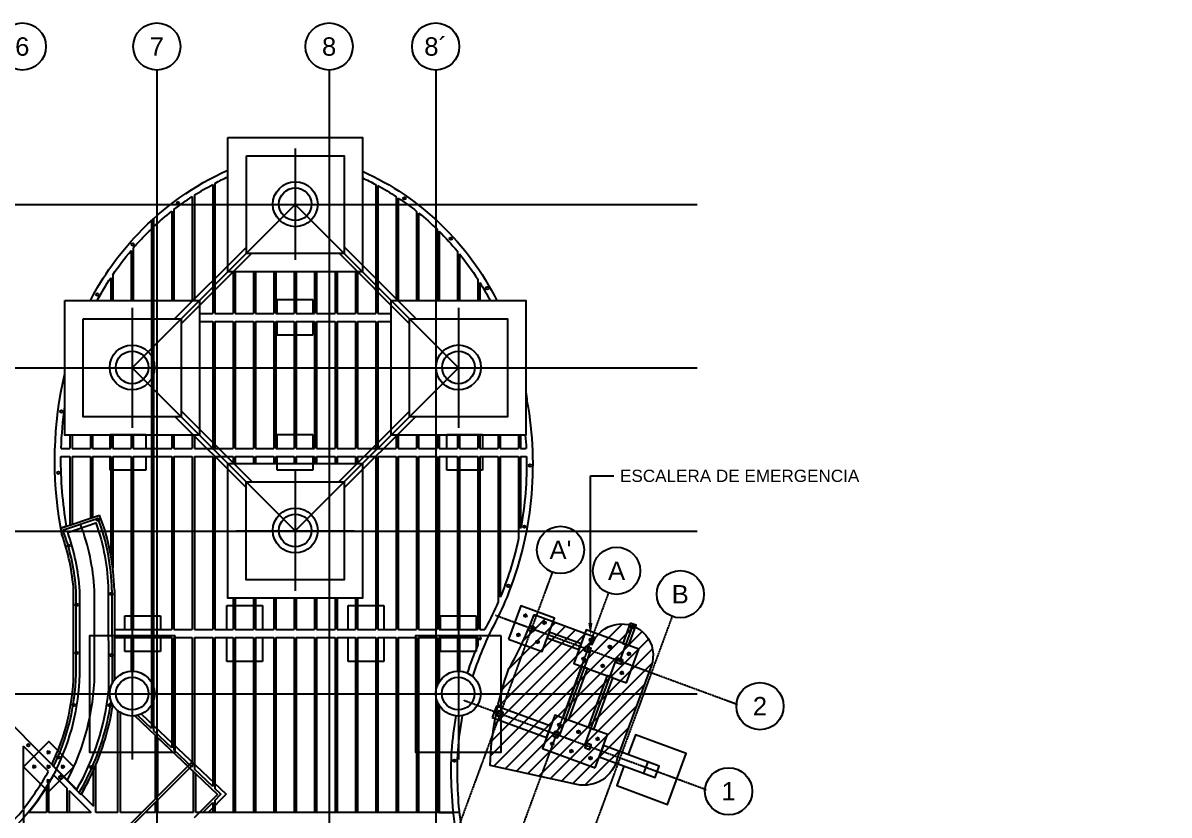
# Model space of a CAD drawing. Header units: millimetres. Extents: x -59786 to 1889966, y -10432 to 69447.
# Drawn here: x 127725 to 183933, y 30564 to 69414 of the extents above; entities that cross this region are included whole.
import ezdxf
from ezdxf import colors
from ezdxf.entities.mleader import LeaderData, LeaderLine
from ezdxf.enums import TextEntityAlignment as Align
from ezdxf.math import Vec2, Vec3

# ---------------------------------------------------------------- set-up
doc = ezdxf.new("R2010")
doc.units = ezdxf.units.MM
doc.header["$LTSCALE"] = 0.2
doc.linetypes.add('CENTER', pattern=[50.8, 31.75, -6.35, 6.35, -6.35])
for name, color, linetype in [('EE-5', 7, 'Continuous'), ('EE-TEXTO 1', 4, 'Continuous'), ('SIM-CONCRETO', 8, 'Continuous'), ('SIM-COTAS', 1, 'Continuous'), ('SIM-EJES', 8, 'CENTER')]:
    doc.layers.add(name, color=color, linetype=linetype)
doc.styles.add('ARIAL EE', font='arial.ttf')
doc.styles.get("Standard").update_dxf_attribs({"font": 'arial.ttf'})

# ---------------------------------------------------------------- blocks, each defined once
blk = doc.blocks.new('ITEM_1')
at = {"layer": 'EE-5'}
blk.add_circle((0, 0), 3.86, dxfattribs=at)
at = {"layer": 'EE-TEXTO 1', "style": 'ARIAL EE', "flags": 4}
blk.add_attdef('EJE', text='', height=3, dxfattribs=at).set_placement((0, 0), align=Align.MIDDLE_CENTER)

msp = doc.modelspace()

# ---------------------------------------------------------------- hatches: boundary and pattern name
at = {"layer": 'SIM-CONCRETO', "ltscale": 3}
h = msp.add_hatch(dxfattribs=at)
h.set_pattern_fill('ANSI31', color=256, scale=150)
edge = h.paths.add_edge_path()
edge.add_line((152792.514, 40395.709), (155703.51, 39323.048))
edge.add_line((155703.51, 39323.048), (155567.332, 38953.485))
edge.add_line((155567.332, 38953.485), (155637.706, 38927.553))
edge.add_ellipse((157086.574, 38398.547), major_axis=(1265.237, 882.18), ratio=0.999999944, start_angle=304.9681481, end_angle=485.0560952, ccw=False)
edge.add_line((158534.629, 37867.318), (156872.586, 33356.386))
edge.add_ellipse((155225.584, 33709.078), major_axis=(1381.653, 963.35), ratio=0.999999944, start_angle=223.4470901, end_angle=313.0271958, ccw=False)
edge.add_line((154884.972, 32059.535), (150635.481, 32997.779))
edge.add_ellipse((165972.948, 32471.482), major_axis=(12588.611, 8777.344), ratio=0.999999944, start_angle=125.0018425, end_angle=143.1487568, ccw=False)
edge.add_ellipse((135305.199, 46913.261), major_axis=(15308.612, 10673.851), ratio=0.999999944, start_angle=295.7024349, end_angle=304.6735502)

# ---------------------------------------------------------------- linework, layer by layer
for p, q in [((141081.854, 63253.575), (141081.854, 57788.524)), ((137031.636, 61493.181), (137031.636, 55168.016)), ((137131.636, 61546.545), (137131.636, 55168.016)), ((145031.636, 61486.905), (145031.636, 55168.016)), ((145131.636, 61432.631), (145131.636, 55168.016)), ((136031.636, 60898.647), (136031.636, 55802.912)), ((136131.636, 60963.334), (136131.636, 55802.912)), ((146031.636, 60892.757), (146031.636, 55802.912)), ((146131.636, 60826.724), (146131.636, 55802.912)), ((133080.721, 52502.912), (141081.854, 60501.758)), ((135031.636, 60180.147), (135031.636, 55802.912)), ((135131.636, 60258.239), (135131.636, 55802.912)), ((138384.057, 60501.758), (143954.379, 60501.758)), ((141081.854, 60501.758), (149084.177, 52502.912)), ((147031.636, 60171.546), (147031.636, 55802.912)), ((134031.636, 59741.396), (134031.636, 34811.518)), ((134131.636, 59832.386), (134131.636, 34716.705)), ((147131.636, 60091.469), (147131.636, 55802.912)), ((134031.636, 59310.963), (134031.636, 55802.912)), ((134131.636, 59405.72), (134131.636, 55802.912)), ((148031.636, 59294.996), (148031.636, 55802.912)), ((148131.636, 59197.227), (148131.636, 55802.912)), ((133031.636, 58250.369), (133031.636, 55802.912)), ((133131.636, 58366.82), (133131.636, 55802.912)), ((135198.524, 54939.015), (138681.854, 58421.349)), ((135480.721, 54655.527), (138964.051, 58137.861)), ((143213.81, 58137.861), (146684.177, 54660.636)), ((143481.854, 58435.532), (146971.475, 54939.015)), ((149031.636, 58215.898), (149031.636, 55802.912)), ((149131.636, 58094.007), (149131.636, 55802.912)), ((132031.636, 56914.943), (132031.636, 55802.912)), ((132131.636, 57064.884), (132131.636, 55802.912)), ((138031.636, 57201.758), (138031.636, 55168.016)), ((138131.636, 57201.758), (138131.636, 55168.016)), ((139031.636, 57201.758), (139031.636, 55168.016)), ((139131.636, 57201.758), (139131.636, 55168.016)), ((140031.636, 57201.758), (140031.636, 55168.016)), ((140131.636, 57201.758), (140131.636, 55168.016)), ((141031.636, 57201.758), (141031.636, 55168.016)), ((141131.636, 57201.758), (141131.636, 55168.016)), ((142025.648, 57201.758), (142025.648, 55168.016)), ((142125.648, 57201.758), (142125.648, 55168.016)), ((143031.636, 57201.758), (143031.636, 55168.016)), ((143131.636, 57201.758), (143131.636, 55168.016)), ((144031.636, 57201.758), (144031.636, 55168.016)), ((144131.636, 57201.758), (144131.636, 55168.016)), ((150031.636, 56844.462), (150031.636, 55802.912)), ((150131.636, 56685.031), (150131.636, 55802.912)), ((140198.204, 55168.016), (140198.204, 55843.016)), ((140198.204, 55843.016), (141031.636, 55843.016)), ((141131.636, 55843.016), (141948.204, 55843.016)), ((141948.204, 55843.016), (141948.204, 55168.016)), ((133080.721, 55441.876), (133080.721, 49563.948)), ((136385.159, 55168.016), (137031.636, 55168.016)), ((137131.636, 55168.016), (138031.636, 55168.016)), ((138131.636, 55168.016), (139031.636, 55168.016)), ((139131.636, 55168.016), (140031.636, 55168.016)), ((140131.636, 55168.016), (141031.636, 55168.016)), ((141131.636, 55168.016), (142025.648, 55168.016)), ((142125.648, 55168.016), (143031.636, 55168.016)), ((143131.636, 55168.016), (144031.636, 55168.016)), ((144131.636, 55168.016), (145031.636, 55168.016)), ((145131.636, 55168.016), (145788.615, 55168.016)), ((149084.177, 55441.876), (149084.177, 49563.948)), ((136385.159, 54768.016), (137031.636, 54768.016)), ((137031.636, 54768.016), (137031.636, 48547.178)), ((137131.636, 54768.016), (137131.636, 48547.178)), ((137131.636, 54768.016), (138031.636, 54768.016)), ((138031.636, 54768.016), (138031.636, 48547.178)), ((138131.636, 54768.016), (138131.636, 48547.178)), ((138131.636, 54768.016), (139031.636, 54768.016)), ((139031.636, 54768.016), (139031.636, 48547.178)), ((139131.636, 54768.016), (139131.636, 48547.178)), ((139131.636, 54768.016), (140031.636, 54768.016)), ((140031.636, 54768.016), (140031.636, 48547.178)), ((140131.636, 54768.016), (140131.636, 48547.178)), ((140131.636, 54768.016), (141031.636, 54768.016)), ((140198.204, 54093.016), (140198.204, 54768.016)), ((141031.636, 54768.016), (141031.636, 48547.178)), ((141131.636, 54768.016), (141131.636, 48547.178)), ((141131.636, 54768.016), (142025.648, 54768.016)), ((141948.204, 54768.016), (141948.204, 54093.016)), ((142025.648, 54768.016), (142025.648, 48547.178)), ((142125.648, 54768.016), (142125.648, 48547.178)), ((142125.648, 54768.016), (143031.636, 54768.016)), ((143031.636, 54768.016), (143031.636, 48547.178)), ((143131.636, 54768.016), (143131.636, 48547.178)), ((143131.636, 54768.016), (144031.636, 54768.016)), ((144031.636, 54768.016), (144031.636, 48547.178)), ((144131.636, 54768.016), (144131.636, 48547.178)), ((144131.636, 54768.016), (145031.636, 54768.016)), ((145031.636, 54768.016), (145031.636, 48547.178)), ((145131.636, 54768.016), (145131.636, 48547.178)), ((145131.636, 54768.016), (145788.615, 54768.016)), ((141031.636, 54093.016), (140198.204, 54093.016)), ((141948.204, 54093.016), (141131.636, 54093.016)), ((130187.461, 52502.912), (135973.981, 52502.912)), ((133080.721, 52502.912), (141081.854, 44504.066)), ((141080.061, 44501.758), (149084.177, 52502.912)), ((146190.917, 52502.912), (151977.437, 52502.912)), ((135198.524, 50102.912), (138681.854, 46620.577)), ((135480.721, 50386.4), (138964.051, 46904.066)), ((143213.81, 46904.066), (146684.177, 50381.291)), ((143481.854, 46606.395), (146971.475, 50102.912)), ((130031.636, 49202.912), (130031.636, 48547.178)), ((130131.636, 49202.912), (130131.636, 48547.178)), ((131031.636, 49202.912), (131031.636, 48547.178)), ((131131.636, 49202.912), (131131.636, 48547.178)), ((132008.204, 49222.178), (133758.204, 49222.178)), ((132008.204, 48547.178), (132008.204, 49222.178)), ((132031.636, 49202.912), (132031.636, 48547.178)), ((132131.636, 49202.912), (132131.636, 48547.178)), ((133031.636, 49202.912), (133031.636, 48547.178)), ((133131.636, 49202.912), (133131.636, 48547.178)), ((133758.204, 49222.178), (133758.204, 48547.178)), ((134031.636, 49202.912), (134031.636, 48547.178)), ((134131.636, 49202.912), (134131.636, 48547.178)), ((135031.636, 49202.912), (135031.636, 48547.178)), ((135131.636, 49202.912), (135131.636, 48547.178)), ((136031.636, 49202.912), (136031.636, 48547.178)), ((136131.636, 49202.912), (136131.636, 48547.178)), ((140198.204, 49222.178), (141031.636, 49222.178)), ((140198.204, 48547.178), (140198.204, 49222.178)), ((141131.636, 49222.178), (141948.204, 49222.178)), ((141948.204, 49222.178), (141948.204, 48547.178)), ((146031.636, 49202.912), (146031.636, 48547.178)), ((146131.636, 49202.912), (146131.636, 48547.178)), ((147031.636, 49202.912), (147031.636, 48547.178)), ((147131.636, 49202.912), (147131.636, 48547.178)), ((148031.636, 49202.912), (148031.636, 48547.178)), ((148131.636, 49202.912), (148131.636, 48547.178)), ((148508.204, 49222.178), (150258.204, 49222.178)), ((148508.204, 48547.178), (148508.204, 49222.178)), ((149031.636, 49202.912), (149031.636, 48547.178)), ((149131.636, 49202.912), (149131.636, 48547.178)), ((150031.636, 49202.912), (150031.636, 48547.178)), ((150131.636, 49202.912), (150131.636, 48547.178)), ((150258.204, 49222.178), (150258.204, 48547.178)), ((151031.636, 49202.912), (151031.636, 48547.178)), ((151131.636, 49202.912), (151131.636, 48547.178)), ((152031.636, 49202.912), (152031.636, 48547.178)), ((152131.636, 49202.912), (152131.636, 48547.178)), ((129600.399, 48547.178), (130031.636, 48547.178)), ((130131.636, 48547.178), (131031.636, 48547.178)), ((131131.636, 48547.178), (132031.636, 48547.178)), ((132131.636, 48547.178), (133031.636, 48547.178)), ((133131.636, 48547.178), (134031.636, 48547.178)), ((134131.636, 48547.178), (135031.636, 48547.178)), ((135131.636, 48547.178), (136031.636, 48547.178)), ((136131.636, 48547.178), (137031.636, 48547.178)), ((137131.636, 48547.178), (138031.636, 48547.178)), ((138131.636, 48547.178), (139031.636, 48547.178)), ((139131.636, 48547.178), (140031.636, 48547.178)), ((140131.636, 48547.178), (141031.636, 48547.178)), ((141131.636, 48547.178), (142025.648, 48547.178)), ((142125.648, 48547.178), (143031.636, 48547.178)), ((143131.636, 48547.178), (144031.636, 48547.178)), ((144131.636, 48547.178), (145031.636, 48547.178)), ((145131.636, 48547.178), (146031.636, 48547.178)), ((146131.636, 48547.178), (147031.636, 48547.178)), ((147131.636, 48547.178), (148031.636, 48547.178)), ((148131.636, 48547.178), (149031.636, 48547.178)), ((149131.636, 48547.178), (150031.636, 48547.178)), ((150131.636, 48547.178), (151031.636, 48547.178)), ((151131.636, 48547.178), (152031.636, 48547.178)), ((152131.636, 48547.178), (152406.226, 48547.178)), ((129591.607, 48147.178), (130031.636, 48147.178)), ((130031.636, 48147.178), (130031.636, 44781.819)), ((130131.636, 48147.178), (130131.636, 44815.399)), ((130131.636, 48147.178), (131031.636, 48147.178)), ((131031.636, 48147.178), (131031.636, 45117.617)), ((131131.636, 48147.178), (131131.636, 45151.197)), ((131131.636, 48147.178), (132031.636, 48147.178)), ((132008.204, 47472.178), (132008.204, 48147.178)), ((132031.636, 48147.178), (132031.636, 43331.19)), ((132131.636, 48147.178), (132131.636, 42679.032)), ((132131.636, 48147.178), (133031.636, 48147.178)), ((133031.636, 48147.178), (133031.636, 39668.016)), ((133131.636, 48147.178), (133131.636, 39668.016)), ((133131.636, 48147.178), (134031.636, 48147.178)), ((133758.204, 48147.178), (133758.204, 47472.178)), ((134031.636, 48147.178), (134031.636, 39668.016)), ((134131.636, 48147.178), (134131.636, 39668.016)), ((134131.636, 48147.178), (135031.636, 48147.178)), ((135031.636, 48147.178), (135031.636, 39668.016)), ((135131.636, 48147.178), (135131.636, 39668.016)), ((135131.636, 48147.178), (136031.636, 48147.178)), ((136031.636, 48147.178), (136031.636, 39668.016)), ((136131.636, 48147.178), (136131.636, 39668.016)), ((136131.636, 48147.178), (137031.636, 48147.178)), ((137031.636, 48147.178), (137031.636, 39668.016)), ((137131.636, 48147.178), (137131.636, 39668.016)), ((137131.636, 48147.178), (138031.636, 48147.178)), ((138031.636, 48147.178), (138031.636, 47801.758)), ((138131.636, 48147.178), (138131.636, 47801.758)), ((138131.636, 48147.178), (139031.636, 48147.178)), ((139031.636, 48147.178), (139031.636, 47801.758)), ((139131.636, 48147.178), (139131.636, 47801.758)), ((139131.636, 48147.178), (140031.636, 48147.178)), ((140031.636, 48147.178), (140031.636, 47801.758)), ((140131.636, 48147.178), (140131.636, 47801.758)), ((140131.636, 48147.178), (141031.636, 48147.178)), ((140198.204, 47472.178), (140198.204, 48147.178)), ((141031.636, 48147.178), (141031.636, 47801.758)), ((141131.636, 48147.178), (141131.636, 47801.758)), ((141131.636, 48147.178), (142025.648, 48147.178)), ((141948.204, 48147.178), (141948.204, 47472.178)), ((142025.648, 48147.178), (142025.648, 47801.758)), ((142125.648, 48147.178), (142125.648, 47801.758)), ((142125.648, 48147.178), (143031.636, 48147.178)), ((143031.636, 48147.178), (143031.636, 47801.758)), ((143131.636, 48147.178), (143131.636, 47801.758)), ((143131.636, 48147.178), (144031.636, 48147.178)), ((144031.636, 48147.178), (144031.636, 47801.758)), ((144131.636, 48147.178), (144131.636, 47801.758)), ((144131.636, 48147.178), (145031.636, 48147.178)), ((145031.636, 48147.178), (145031.636, 39668.016)), ((145131.636, 48147.178), (145131.636, 39668.016)), ((145131.636, 48147.178), (146031.636, 48147.178)), ((146031.636, 48147.178), (146031.636, 39668.016)), ((146131.636, 48147.178), (146131.636, 39668.016)), ((146131.636, 48147.178), (147031.636, 48147.178)), ((147031.636, 48147.178), (147031.636, 39668.016)), ((147131.636, 48147.178), (147131.636, 39668.016)), ((147131.636, 48147.178), (148031.636, 48147.178)), ((148031.636, 48147.178), (148031.636, 39668.016)), ((148131.636, 48147.178), (148131.636, 39668.016)), ((148131.636, 48147.178), (149031.636, 48147.178)), ((148508.204, 47472.178), (148508.204, 48147.178)), ((149031.636, 48147.178), (149031.636, 39668.016)), ((149131.636, 48147.178), (149131.636, 39668.016)), ((149131.636, 48147.178), (150031.636, 48147.178)), ((150031.636, 48147.178), (150031.636, 39668.016)), ((150131.636, 48147.178), (150131.636, 39668.016)), ((150131.636, 48147.178), (151031.636, 48147.178)), ((150258.204, 48147.178), (150258.204, 47472.178)), ((151031.636, 48147.178), (151031.636, 41016.444)), ((151131.636, 48147.178), (151131.636, 41250.339)), ((151131.636, 48147.178), (152031.636, 48147.178)), ((152031.636, 48147.178), (152031.636, 44121.049)), ((152131.636, 48147.178), (152131.636, 44613.259)), ((152131.636, 48147.178), (152420.061, 48147.178)), ((132031.636, 47472.178), (132008.204, 47472.178)), ((133031.636, 47472.178), (132131.636, 47472.178)), ((133758.204, 47472.178), (133131.636, 47472.178)), ((141948.204, 47472.178), (140198.204, 47472.178)), ((141080.061, 47440.722), (141080.061, 41562.794)), ((149031.636, 47472.178), (148508.204, 47472.178)), ((150031.636, 47472.178), (149131.636, 47472.178)), ((150258.204, 47472.178), (150131.636, 47472.178)), ((129579.862, 44630.114), (131486.569, 45270.383)), ((129579.862, 44630.114), (131486.569, 45270.383)), ((129866.311, 44726.303), (129579.862, 44630.114)), ((129579.862, 44630.114), (129634.52, 44331.839)), ((129634.52, 44331.839), (129579.862, 44630.114)), ((138186.801, 44501.758), (143973.321, 44501.758)), ((131240.249, 37444.584), (131240.246, 41588.826)), ((132090.574, 41591.412), (132099.521, 37007.962)), ((132210.574, 41591.646), (132219.15, 37198.371)), ((132210.574, 41591.646), (132219.15, 37198.371)), ((138031.636, 41201.758), (138031.636, 39668.016)), ((138131.636, 41201.758), (138131.636, 39668.016)), ((139031.636, 41201.758), (139031.636, 39668.016)), ((139131.636, 41201.758), (139131.636, 39668.016)), ((140031.636, 41201.758), (140031.636, 39668.016)), ((140131.636, 41201.758), (140131.636, 39668.016)), ((141031.636, 41201.758), (141031.636, 39668.016)), ((141131.636, 41201.758), (141131.636, 39668.016)), ((142025.648, 41201.758), (142025.648, 39668.016)), ((142125.648, 41201.758), (142125.648, 39668.016)), ((143031.636, 41201.758), (143031.636, 39668.016)), ((143131.636, 41201.758), (143131.636, 39668.016)), ((144031.636, 41201.758), (144031.636, 39668.016)), ((144131.636, 41201.758), (144131.636, 39668.016)), ((137728.642, 39668.016), (137728.642, 40843.016)), ((137728.642, 40843.016), (138031.636, 40843.016)), ((138131.636, 40843.016), (139031.636, 40843.016)), ((139131.636, 40843.016), (139478.642, 40843.016)), ((139478.642, 40843.016), (139478.642, 39668.016)), ((143678.642, 39668.016), (143678.642, 40843.016)), ((143678.642, 40843.016), (144031.636, 40843.016)), ((144131.636, 40843.016), (145031.636, 40843.016)), ((145131.636, 40843.016), (145428.642, 40843.016)), ((145428.642, 40843.016), (145428.642, 39668.016)), ((132728.642, 39668.016), (132728.642, 40343.016)), ((132728.642, 40343.016), (133031.636, 40343.016)), ((133131.636, 40343.016), (134031.636, 40343.016)), ((134131.636, 40343.016), (134478.642, 40343.016)), ((134478.642, 40343.016), (134478.642, 39668.016)), ((148208.642, 39668.016), (148208.642, 40343.016)), ((148208.642, 40343.016), (149031.636, 40343.016)), ((149131.636, 40343.016), (149958.642, 40343.016)), ((149958.642, 40343.016), (149958.642, 39668.016)), ((132214.329, 39668.016), (133031.636, 39668.016)), ((133086.217, 39724.762), (133086.217, 33282.363)), ((133131.636, 39668.016), (134031.636, 39668.016)), ((134131.636, 39668.016), (135031.636, 39668.016)), ((135131.636, 39668.016), (136031.636, 39668.016)), ((136131.636, 39668.016), (137031.636, 39668.016)), ((137131.636, 39668.016), (138031.636, 39668.016)), ((138131.636, 39668.016), (139031.636, 39668.016)), ((139131.636, 39668.016), (140031.636, 39668.016)), ((140131.636, 39668.016), (141031.636, 39668.016)), ((141131.636, 39668.016), (142025.648, 39668.016)), ((142125.648, 39668.016), (143031.636, 39668.016)), ((143131.636, 39668.016), (144031.636, 39668.016)), ((144131.636, 39668.016), (145031.636, 39668.016)), ((145131.636, 39668.016), (146031.636, 39668.016)), ((146131.636, 39668.016), (147031.636, 39668.016)), ((147131.636, 39668.016), (148031.636, 39668.016)), ((148131.636, 39668.016), (149031.636, 39668.016)), ((149078.181, 39724.884), (149078.181, 33282.486)), ((149131.636, 39668.016), (150031.636, 39668.016)), ((150131.636, 39668.016), (150374.456, 39668.016)), ((123025.771, 39178.669, -2.728), (129140.279, 33043.939, -0.002)), ((132215.11, 39268.016), (133031.636, 39268.016)), ((132728.642, 38593.016), (132728.642, 39268.016)), ((133031.636, 39268.016), (133031.636, 37619.705)), ((133131.636, 39268.016), (134031.636, 39268.016)), ((133131.636, 39268.016), (133131.636, 37620.092)), ((134031.636, 39268.016), (134031.636, 37082.784)), ((134131.636, 39268.016), (134131.636, 36862.22)), ((134131.636, 39268.016), (135031.636, 39268.016)), ((134478.642, 39268.016), (134478.642, 38593.016)), ((135031.636, 39268.016), (135031.636, 33863.388)), ((135131.636, 39268.016), (135131.636, 33768.575)), ((135131.636, 39268.016), (136031.636, 39268.016)), ((136031.636, 39268.016), (136031.636, 32915.257)), ((136131.636, 39268.016), (136131.636, 32820.444)), ((136131.636, 39268.016), (137031.636, 39268.016)), ((137031.636, 39268.016), (137031.636, 31967.127)), ((137131.636, 39268.016), (137131.636, 31872.314)), ((137131.636, 39268.016), (138031.636, 39268.016)), ((137728.642, 38093.016), (137728.642, 39268.016)), ((138031.636, 39268.016), (138031.636, 30698.913)), ((138131.636, 39268.016), (138131.636, 30698.913)), ((138131.636, 39268.016), (139031.636, 39268.016)), ((139031.636, 39268.016), (139031.636, 30698.913)), ((139131.636, 39268.016), (139131.636, 30698.913)), ((139131.636, 39268.016), (140031.636, 39268.016)), ((139478.642, 39268.016), (139478.642, 38093.016)), ((140031.636, 39268.016), (140031.636, 30698.913)), ((140131.636, 39268.016), (140131.636, 30698.913)), ((140131.636, 39268.016), (141031.636, 39268.016)), ((141031.636, 39268.016), (141031.636, 30698.913)), ((141131.636, 39268.016), (141131.636, 30698.913)), ((141131.636, 39268.016), (142025.648, 39268.016)), ((142025.648, 39268.016), (142025.648, 30698.913)), ((142125.648, 39268.016), (142125.648, 30698.913)), ((142125.648, 39268.016), (143031.636, 39268.016)), ((143031.636, 39268.016), (143031.636, 30698.913)), ((143131.636, 39268.016), (143131.636, 30698.913)), ((143131.636, 39268.016), (144031.636, 39268.016)), ((143678.642, 38093.016), (143678.642, 39268.016)), ((144031.636, 39268.016), (144031.636, 30698.913)), ((144131.636, 39268.016), (144131.636, 30698.913)), ((144131.636, 39268.016), (145031.636, 39268.016)), ((145031.636, 39268.016), (145031.636, 30698.913)), ((145131.636, 39268.016), (145131.636, 30698.913)), ((145131.636, 39268.016), (146031.636, 39268.016)), ((145428.642, 39268.016), (145428.642, 38093.016)), ((146031.636, 39268.016), (146031.636, 30698.913)), ((146131.636, 39268.016), (146131.636, 30698.913)), ((146131.636, 39268.016), (147031.636, 39268.016)), ((147031.636, 39268.016), (147031.636, 30698.913)), ((147131.636, 39268.016), (147131.636, 30698.913)), ((147131.636, 39268.016), (148031.636, 39268.016)), ((148031.636, 39268.016), (148031.636, 36869.465)), ((148131.636, 39268.016), (148131.636, 37086.815)), ((148131.636, 39268.016), (149031.636, 39268.016)), ((148208.642, 38593.016), (148208.642, 39268.016)), ((149031.636, 39268.016), (149031.636, 37620.243)), ((149131.636, 39268.016), (149131.636, 37619.64)), ((149131.636, 39268.016), (150031.636, 39268.016)), ((149958.642, 39268.016), (149958.642, 38593.016)), ((150031.636, 39268.016), (150031.636, 38908.858)), ((150131.636, 39268.016), (150131.636, 39140.465)), ((150131.636, 39268.016), (150188.41, 39268.016)), ((133031.636, 38593.016), (132728.642, 38593.016)), ((134031.636, 38593.016), (133131.636, 38593.016)), ((134478.642, 38593.016), (134131.636, 38593.016)), ((149031.636, 38593.016), (148208.642, 38593.016)), ((149958.642, 38593.016), (149131.636, 38593.016)), ((154043.797, 34452.766, 3.33), (155582.422, 38628.305, -1.04)), ((138031.636, 38093.016), (137728.642, 38093.016)), ((139031.636, 38093.016), (138131.636, 38093.016)), ((139478.642, 38093.016), (139131.636, 38093.016)), ((144031.636, 38093.016), (143678.642, 38093.016)), ((145031.636, 38093.016), (144131.636, 38093.016)), ((145428.642, 38093.016), (145131.636, 38093.016)), ((155279.718, 33996.623, 7.54), (156818.343, 38172.162, 3.169)), ((130407.056, 36503.563), (135765.377, 36503.563)), ((146399.021, 36503.685), (151757.342, 36503.685)), ((148031.636, 36172.731), (148031.636, 30698.913)), ((132382.769, 30698.748), (132382.769, 35675.095)), ((132502.769, 30698.748), (132502.769, 35588.318)), ((133544.658, 35521.281), (137695.042, 31586.177)), ((148131.636, 35955.381), (148131.636, 30698.913)), ((134219.585, 31363.12), (134219.585, 34467.956)), ((134339.585, 31483.136), (134339.585, 34354.18)), ((128977, 32704.339), (127749.585, 33951.49, -0.543)), ((127749.585, 30868.289), (127749.585, 33951.49)), ((132502.769, 29646.077), (136025.42, 33169.196)), ((129229.159, 32952.36), (129140.279, 33043.939)), ((129229.159, 32952.36), (129899.561, 32261.603)), ((129365.555, 32817.918, 0.098), (130368.237, 31811.92, 0.545)), ((131182.769, 31005.742), (131182.769, 32755.851)), ((131302.769, 30698.748), (131302.769, 33032.274)), ((132502.769, 29476.363), (136110.323, 33084.393)), ((136082.77, 30698.748), (136082.77, 32701.414)), ((129899.561, 32261.603), (130486.447, 31656.898)), ((136202.769, 30698.748), (136202.769, 32587.638)), ((128885.952, 31939.087), (128885.952, 30698.748)), ((129885.952, 31876.267), (129885.952, 30698.748)), ((129985.952, 31776.478), (129985.952, 30698.748)), ((129985.952, 31776.478), (131065.967, 30698.748)), ((130573.293, 31567.415), (130486.447, 31656.898)), ((130590.366, 31596.892), (131182.769, 31005.742)), ((137695.042, 31586.177), (136808.669, 30698.748)), ((134219.585, 30698.748), (134219.585, 31193.405)), ((134339.585, 30698.748), (134339.585, 31313.421)), ((137031.636, 31176.693), (137031.636, 30698.913)), ((137131.636, 31276.812), (137131.636, 30698.913)), ((127749.824, 30845.972), (127749.824, 20292.631)), ((136135.119, 30448.913), (136384.821, 30698.913)), ((148131.636, 30698.913), (148821.172, 30698.913))]:
    msp.add_line(p, q, dxfattribs=at)
at = {"layer": 'SIM-CONCRETO', "ltscale": 3, "extrusion": (0.000395493, -7.05481e-05, 1)}
for p, q in [((152268.65, 40381.524, 6.614), (152466.16, 40308.744, 6.531)), ((152331.015, 40246.379, 6.58), (152403.795, 40443.889, 6.565)), ((153206.973, 40035.765, 6.219), (153404.483, 39962.986, 6.135)), ((153269.339, 39900.621, 6.184), (153342.118, 40098.13, 6.17)), ((151922.891, 39443.2, 6.685), (152120.401, 39370.421, 6.601)), ((151985.256, 39308.056, 6.65), (152058.036, 39505.566, 6.636)), ((152861.215, 39097.442, 6.289), (153058.724, 39024.662, 6.206)), ((152923.58, 38962.297, 6.255), (152996.359, 39159.807, 6.24))]:
    msp.add_line(p, q, dxfattribs=at)
at = {"layer": 'SIM-CONCRETO', "ltscale": 3, "extrusion": (0.0003711, -0.000136745, 1)}
msp.add_line((157652.055, 39926.696, 3.889), (156983.156, 38111.431, 3.978), dxfattribs=at)
at = {"layer": 'SIM-CONCRETO', "ltscale": 3, "extrusion": (0.000275755, -0.000395493, 1)}
for p, q in [((155667.007, 39129.278, 4.966), (155469.498, 39202.057, 5.049)), ((155531.863, 39066.913, 4.978), (155604.642, 39264.422, 5.037)), ((156407.821, 38856.299, 4.654), (156605.331, 38783.519, 4.57)), ((156470.186, 38721.154, 4.583), (156542.965, 38918.664, 4.641)), ((155321.248, 38190.955, 4.69), (155123.739, 38263.734, 4.773)), ((155186.104, 38128.59, 4.703), (155258.883, 38326.099, 4.761)), ((157346.144, 38510.54, 4.258), (157543.654, 38437.76, 4.175)), ((157408.509, 38375.395, 4.187), (157481.289, 38572.905, 4.246)), ((156062.062, 37917.975, 4.378), (156259.572, 37845.196, 4.295)), ((156124.427, 37782.831, 4.307), (156197.207, 37980.34, 4.365)), ((157000.385, 37572.216, 3.982), (157197.895, 37499.437, 3.899)), ((157062.75, 37437.072, 3.912), (157135.53, 37634.581, 3.97)), ((154128.38, 34953.74, 2.307), (153930.87, 35026.519, 2.39)), ((153993.235, 34891.375, 2.319), (154066.015, 35088.884, 2.377)), ((154869.194, 34680.76, 1.994), (155066.703, 34607.981, 1.911)), ((154931.559, 34545.616, 1.924), (155004.338, 34743.126, 1.982)), ((155807.517, 34335.002, 1.599), (156005.026, 34262.222, 1.516)), ((155869.882, 34199.857, 1.528), (155942.661, 34397.367, 1.586)), ((153782.621, 34015.416, 2.031), (153585.111, 34088.196, 2.114)), ((153647.476, 33953.051, 2.043), (153720.256, 34150.561, 2.102)), ((154523.435, 33742.437, 1.719), (154720.944, 33669.658, 1.635)), ((154585.8, 33607.293, 1.648), (154658.579, 33804.802, 1.706)), ((155461.758, 33396.678, 1.323), (155659.268, 33323.899, 1.24)), ((155524.123, 33261.534, 1.252), (155596.903, 33459.043, 1.311))]:
    msp.add_line(p, q, dxfattribs=at)
at = {"layer": 'SIM-CONCRETO', "ltscale": 3, "extrusion": (-0.000195979, 0.000248988, 1)}
for p, q in [((128914.442, 33568.222, -1.873), (129063.527, 33716.817, -1.881)), ((129063.282, 33567.977, -1.844), (128914.687, 33717.062, -1.91)), ((128206.168, 32862.284, -1.836), (128355.254, 33010.878, -1.844)), ((128355.008, 32862.038, -1.807), (128206.414, 33011.124, -1.873)), ((128913.274, 32861.117, -1.697), (129062.36, 33009.711, -1.705)), ((129062.114, 32860.871, -1.668), (128913.52, 33009.957, -1.734)), ((129620.38, 32859.949, -1.558), (129769.466, 33008.544, -1.566)), ((129769.22, 32859.703, -1.529), (129620.626, 33008.789, -1.595)), ((128912.107, 32154.011, -1.521), (129061.193, 32302.605, -1.529)), ((129060.947, 32153.765, -1.492), (128912.352, 32302.851, -1.558))]:
    msp.add_line(p, q, dxfattribs=at)
at = {"layer": 'SIM-CONCRETO', "ltscale": 3}
for points in [[(137781.854, 63801.758), (144381.854, 63801.758), (144381.854, 57201.758), (137781.854, 57201.758)], [(138681.854, 62901.758), (143481.854, 62901.758), (143481.854, 58101.758), (138681.854, 58101.758)], [(129780.721, 55802.912), (136380.721, 55802.912), (136380.721, 49202.912), (129780.721, 49202.912)], [(145784.177, 55802.912), (152384.177, 55802.912), (152384.177, 49202.912), (145784.177, 49202.912)], [(130680.721, 54902.912), (135480.721, 54902.912), (135480.721, 50102.912), (130680.721, 50102.912)], [(146684.177, 54902.912), (151484.177, 54902.912), (151484.177, 50102.912), (146684.177, 50102.912)], [(137780.061, 47801.758), (144380.061, 47801.758), (144380.061, 41201.758), (137780.061, 41201.758)], [(138680.061, 46901.758), (143480.061, 46901.758), (143480.061, 42101.758), (138680.061, 42101.758)], [(129634.52, 44331.839), (129634.52, 44331.839)], [(135186.217, 39353.563), (130986.217, 39353.563), (130986.217, 33653.563), (135186.217, 33653.563)], [(151178.181, 39353.685), (146978.181, 39353.685), (146978.181, 33653.685), (151178.181, 33653.685)]]:
    msp.add_lwpolyline(points, close=True, dxfattribs=at)
for points in [[(131035.341, 55802.912, -0.072520054), (133374.452, 59077.399, -0.096482284), (137781.854, 62198.421)], [(137131.636, 61546.545, -0.013124356), (137781.854, 61868.576, -0.013124356)], [(144381.854, 62144.468, -0.170332627), (150968.597, 55802.912)], [(136131.636, 60963.334, -0.018894025), (137031.636, 61493.181)], [(144381.854, 61813.803, -0.01346326), (145031.636, 61486.905)], [(145131.636, 61432.631, -0.019429444), (146031.636, 60892.757)], [(135131.636, 60258.239, -0.019984089), (136031.636, 60898.647)], [(146131.636, 60826.724, -0.020609928), (147031.636, 60171.546)], [(134131.636, 59405.72, -0.021482206), (135031.636, 60180.147)], [(147131.636, 60091.469, -0.022251813), (148031.636, 59294.996)], [(133131.636, 58366.82, -0.012485359), (133591.143, 58869.926, -0.011274223), (134031.636, 59310.963)], [(148131.636, 59197.227, -0.024656436), (149031.636, 58215.898)], [(132131.636, 57064.884, -0.02728968), (133031.636, 58250.369)], [(149131.636, 58094.007, -0.028520914), (150031.636, 56844.462)], [(131373.764, 55802.912, -0.023685171), (132031.636, 56914.943)], [(150131.636, 56685.031, -0.018771477), (150631.68, 55802.912, -0.018771477)], [(129579.862, 44630.114, -0.100867059), (129780.721, 52228.532)], [(152384.177, 51318.045, -0.007767541), (152444.111, 50863.615, -0.141792807), (151466.515, 41275.236, -0.02700598), (150691.362, 39634.099, 0.035531724), (149777.806, 37367.317, 0.035531724)], [(129600.399, 48547.178, -0.027502794), (129780.721, 50599.372, -0.027502794)], [(152363.142, 49202.912, -0.009645025), (152406.226, 48547.178)], [(129867.165, 44726.59, -0.045875268), (129591.607, 48147.178)], [(152420.061, 48147.178, -0.052177017), (152131.636, 44613.259)], [(129229.159, 32952.36, 0.108084067), (130329.951, 37455.473), (130329.948, 41560.557, 0.070287719), (129750.784, 44363.132), (129716.64, 44549.458), (131415.098, 45119.798)], [(129365.555, 32817.918, 0.109529814), (130511.724, 37453.263), (130511.721, 41566.299, 0.070516351), (129920.657, 44427.924), (131305.569, 44892.975, -0.079111946), (131910.423, 41587.906), (131920.066, 36648.199), (131920.066, 36648.199)], [(129140.279, 33043.939, 0.107031412), (130209.951, 37456.943), (130209.948, 41556.738, 0.070436088), (129634.52, 44331.839, 0.069944286)], [(129140.279, 33043.939, 0.107031412), (130209.951, 37456.943), (130209.948, 41556.738, 0.070436088), (129634.52, 44331.839, 0.069944286)], [(152031.636, 44121.049, -0.042049191), (151188.508, 41387.984, -0.00225463), (151131.636, 41250.339)], [(151031.636, 41016.444, -0.020980527), (150424.502, 39771.299, 0.001637944), (150374.456, 39668.016)], [(150031.636, 38908.858, 0.021033573), (149514.992, 37529.275, 0.021033573)], [(150188.41, 39268.016, 0.001992561), (150131.636, 39140.465)], [(148961.356, 35426.986, 0.058920586), (148732.709, 31999.721, 0.030140613), (148910.291, 30007.372)], [(149268.797, 35438.301, 0.060161245), (149032.489, 32011.679, 0.023861884), (149160.08, 30371.628, 0.020182928)], [(128985.952, 32105.246, 0.011153866), (129226.394, 32534.429), (129885.952, 31876.267)], [(107994.838, 31593.632, 0.066454589), (110555.451, 29044.763, 0.107204574), (115409.808, 26760.62, 0.227931021), (125846.773, 29045.048, 0.021499281), (127447.718, 30498.421, 0.010732759), (127749.824, 30845.972)], [(128001.032, 30698.75, 0.03458275), (128885.952, 31939.087, 0.03458275)], [(149122.953, 30698.748, 0.013648135), (149244.023, 29816.999, 0.009594399)]]:
    msp.add_lwpolyline(points, format="xyb", dxfattribs=at)
at = {"layer": 'SIM-CONCRETO', "ltscale": 3, "extrusion": (0.000395493, -7.05481e-05, 1), "elevation": 63.986}
msp.add_lwpolyline([(151540.101, 39184.604), (153182.167, 38579.526), (153787.245, 40221.592), (152145.179, 40826.67)], close=True, dxfattribs=at)
at = {"layer": 'SIM-CONCRETO', "ltscale": 3, "extrusion": (0.000190918, -0.000273817, 1), "elevation": 24.296}
msp.add_lwpolyline([(152792.51, 40395.717), (155703.507, 39323.056), (155567.328, 38953.493), (155637.702, 38927.561, -1.000767777), (158534.625, 37867.327), (156872.583, 33356.394, -0.412068709), (154884.968, 32059.543), (150635.477, 32997.787, -0.079346744), (151562.265, 37748.535, 0.03916388), (152792.51, 40395.717)], format="xyb", dxfattribs=at)
at = {"layer": 'SIM-CONCRETO', "ltscale": 3, "extrusion": (0.0003711, -0.000136745, 1)}
for points, elevation in [([(157511.291, 39978.568), (157144.931, 38984.337), (157426.428, 38880.609), (157792.793, 39874.84)], 56.934), ([(153432.844, 39259.814), (154991.625, 38685.425), (155095.353, 38966.922), (153536.571, 39541.311)], 57.245), ([(155138.89, 37858.506), (154206.482, 35328.129), (154487.979, 35224.402), (155420.387, 37754.778)], 54.923), ([(156374.809, 37402.363), (155442.402, 34871.987), (155723.899, 34768.259), (156656.306, 37298.636)], 59.653), ([(158163.127, 32614.412), (158726.121, 32406.957), (158933.576, 32969.951), (158370.582, 33177.406)], 54.345)]:
    msp.add_lwpolyline(points, close=True, dxfattribs=dict(at, elevation=elevation))
at = {"layer": 'SIM-CONCRETO', "ltscale": 3, "extrusion": (0.00016448, -0.000697472, 1), "elevation": 3.439}
for points in [[(152817.366, 39758.644), (152744.583, 39561.127, -0.414213562), (152719.223, 39549.424), (152521.706, 39622.206, -0.414213562), (152510.003, 39647.567), (152582.785, 39845.084, -0.414213562), (152608.145, 39856.787), (152805.662, 39784.005, -0.414213562)], [(152808.452, 39761.929), (152735.669, 39564.412, -0.414213562), (152722.507, 39558.338), (152524.99, 39631.12, -0.414213562), (152518.917, 39644.282), (152591.699, 39841.799, -0.414213562), (152604.861, 39847.873), (152802.378, 39775.091, -0.414213562)], [(155570.164, 38744.277), (155497.382, 38546.76, -0.414213562), (155472.021, 38535.057), (155274.504, 38607.839, -0.414213562), (155262.801, 38633.2), (155335.583, 38830.717, -0.414213562), (155360.944, 38842.42), (155558.461, 38769.638, -0.414213562)], [(155562.657, 38747.043), (155489.875, 38549.526, -0.414213562), (155474.787, 38542.563), (155277.27, 38615.345, -0.414213562), (155270.307, 38630.433), (155343.09, 38827.951, -0.414213562), (155358.178, 38834.913), (155555.695, 38762.131, -0.414213562)], [(157134.734, 38167.755), (157061.952, 37970.238, -0.414213562), (157036.591, 37958.535), (156839.074, 38031.317, -0.414213562), (156827.371, 38056.678), (156900.153, 38254.195, -0.414213562), (156925.514, 38265.898), (157123.031, 38193.116, -0.414213562)], [(157127.228, 38170.521), (157054.445, 37973.004, -0.414213562), (157039.357, 37966.041), (156841.84, 38038.824, -0.414213562), (156834.878, 38053.912), (156907.66, 38251.429, -0.414213562), (156922.748, 38258.391), (157120.265, 38185.609, -0.414213562)], [(151205.956, 35385.588), (151278.739, 35583.105, 0.414213562), (151267.035, 35608.466), (151069.518, 35681.248, 0.414213562), (151044.158, 35669.545), (150971.376, 35472.028, 0.414213562), (150983.079, 35446.667), (151180.596, 35373.885, 0.414213562)], [(151197.042, 35388.873), (151269.825, 35586.39, 0.414213562), (151263.751, 35599.551), (151066.234, 35672.334, 0.414213562), (151053.072, 35666.26), (150980.29, 35468.743, 0.414213562), (150986.363, 35455.581), (151183.88, 35382.799, 0.414213562)], [(153958.755, 34371.221), (154031.537, 34568.738, 0.414213562), (154019.834, 34594.098), (153822.317, 34666.881, 0.414213562), (153796.956, 34655.177), (153724.174, 34457.66, 0.414213562), (153735.877, 34432.3), (153933.394, 34359.518, 0.414213562)], [(153951.248, 34373.987), (154024.03, 34571.504, 0.414213562), (154017.068, 34586.592), (153819.551, 34659.374, 0.414213562), (153804.463, 34652.411), (153731.68, 34454.894, 0.414213562), (153738.643, 34439.806), (153936.16, 34367.024, 0.414213562)], [(155523.325, 33794.699), (155596.107, 33992.216, 0.414213562), (155584.404, 34017.576), (155386.887, 34090.359, 0.414213562), (155361.526, 34078.656), (155288.744, 33881.138, 0.414213562), (155300.447, 33855.778), (155497.964, 33782.996, 0.414213562)], [(155515.818, 33797.465), (155588.601, 33994.982, 0.414213562), (155581.638, 34010.07), (155384.121, 34082.852, 0.414213562), (155369.033, 34075.889), (155296.251, 33878.372, 0.414213562), (155303.213, 33863.284), (155500.73, 33790.502, 0.414213562)]]:
    msp.add_lwpolyline(points, format="xyb", close=True, dxfattribs=at)
at = {"layer": 'SIM-CONCRETO', "ltscale": 3, "extrusion": (0.000275755, -0.000395493, 1)}
for points, elevation in [([(157321.345, 37054.312), (157926.423, 38696.378), (155346.033, 39647.214), (154740.955, 38005.148)], 32.417), ([(155782.718, 32878.773), (156387.796, 34520.839), (153807.407, 35471.675), (153202.329, 33829.609)], 30.984)]:
    msp.add_lwpolyline(points, close=True, dxfattribs=dict(at, elevation=elevation))
at = {"layer": 'SIM-CONCRETO', "ltscale": 3}
msp.add_lwpolyline([(129363.553, 32813.886, -0.176589979), (123961.098, 27669.037), (119666.448, 37090.394), (123025.771, 39178.669)], format="xyb", close=True, dxfattribs=at)
for points in [[(136384.821, 30698.913), (137265.187, 31580.328), (133207.27, 35427.762)], [(133207.27, 35427.762), (134219.585, 34467.956)], [(134031.636, 34811.518), (133353.821, 35454.175)], [(135031.636, 33863.388), (134131.636, 34716.705)], [(134339.585, 34354.18), (135813.227, 32956.975)], [(136031.636, 32915.257), (135131.636, 33768.575)], [(135900.339, 32874.381), (136082.77, 32701.414)], [(137031.636, 31967.127), (136131.636, 32820.444)], [(128985.952, 32105.246), (128985.952, 30698.748)], [(136202.769, 32587.638), (137265.187, 31580.327), (136384.658, 30698.748)], [(137131.636, 31276.812), (137437.128, 31582.668), (137131.636, 31872.314)], [(136554.425, 30698.913), (137031.636, 31176.693)], [(128885.952, 30698.757), (128001.032, 30698.75)], [(129885.952, 30698.765), (128985.952, 30698.758)], [(130560.825, 30698.748), (128985.952, 30698.748)], [(131065.967, 30698.748), (129985.952, 30698.766)], [(132382.769, 30698.748), (131302.769, 30698.748)], [(133555.301, 30698.748), (132502.769, 30698.748)], [(134219.585, 30698.748), (133724.993, 30698.748)], [(136082.77, 30698.748), (134339.585, 30698.748)], [(149122.953, 30698.748), (136202.769, 30698.748)], [(137031.636, 30698.913), (136554.425, 30698.913)], [(137031.636, 30698.913), (136809.055, 30698.913)], [(138031.636, 30698.913), (137131.636, 30698.913)], [(138031.636, 30698.913), (137131.636, 30698.913)], [(139031.636, 30698.913), (138131.636, 30698.913)], [(139031.636, 30698.913), (138131.636, 30698.913)], [(140031.636, 30698.913), (139131.636, 30698.913)], [(140031.636, 30698.913), (139131.636, 30698.913)], [(141031.636, 30698.913), (140131.636, 30698.913)], [(141031.636, 30698.913), (140131.636, 30698.913)], [(142025.648, 30698.913), (141131.636, 30698.913)], [(142025.648, 30698.913), (141131.636, 30698.913)], [(143031.636, 30698.913), (142125.648, 30698.913)], [(143031.636, 30698.913), (142125.648, 30698.913)], [(144031.636, 30698.913), (143131.636, 30698.913)], [(144031.636, 30698.913), (143131.636, 30698.913)], [(145031.636, 30698.913), (144131.636, 30698.913)], [(145031.636, 30698.913), (144131.636, 30698.913)], [(146031.636, 30698.913), (145131.636, 30698.913)], [(146031.636, 30698.913), (145131.636, 30698.913)], [(147031.636, 30698.913), (146131.636, 30698.913)], [(147031.636, 30698.913), (146131.636, 30698.913)], [(148031.636, 30698.913), (147131.636, 30698.913)], [(148031.636, 30698.913), (147131.636, 30698.913)]]:
    msp.add_lwpolyline(points, dxfattribs=at)
at = {"layer": 'SIM-CONCRETO', "ltscale": 3, "extrusion": (1.25844e-05, 7.05481e-05, 1)}
for points, elevation in [([(150739.833, 35349.786), (153401.147, 34369.13), (153608.602, 34932.124), (150947.289, 35912.78)], 7.09), ([(155981.536, 33418.293), (158726.132, 32406.949), (158933.586, 32969.942), (156188.991, 33981.287)], 2.565)]:
    msp.add_lwpolyline(points, close=True, dxfattribs=dict(at, elevation=elevation))
at = {"layer": 'SIM-CONCRETO', "ltscale": 3, "extrusion": (0.0003711, -0.000136745, 1), "elevation": 54.345}
msp.add_lwpolyline([(157201.345, 32968.815), (156846.942, 32007.034), (159333.499, 31090.773), (160249.76, 33577.33), (157763.203, 34493.591), (157408.8, 33531.809)], dxfattribs=at)
at = {"layer": 'SIM-CONCRETO', "ltscale": 3, "extrusion": (-0.000195979, 0.000248988, 1), "elevation": -18.779}
msp.add_lwpolyline([(128985.771, 31697.984), (130225.249, 32933.377), (128989.857, 34172.855), (127750.379, 32937.462)], close=True, dxfattribs=at)
at = {"layer": 'SIM-CONCRETO', "ltscale": 3}
for centre, radius in [((141081.854, 60521.05), 1100), ((141081.854, 60521.05), 800), ((146440.509, 60809.187), 62.5), ((135329.121, 60582.714), 62.5), ((141081.854, 60521.05), 25.981), ((133109.65, 58550.707), 62.5), ((148708.593, 58832.194), 62.5), ((150488.82, 56406.602), 62.5), ((131375.769, 56091.625), 62.5), ((133080.641, 52518.297), 1100), ((149084.097, 52520.963), 1100), ((133080.641, 52518.297), 800), ((149084.097, 52520.963), 800), ((129613.164, 50361.06), 62.5), ((129465.763, 47352.98), 62.5), ((152590.8, 47709.635), 62.5), ((141081.863, 44521.848), 1100), ((131390.02, 45062.729), 62.5), ((141081.863, 44521.848), 800), ((152318.5, 44710.95), 62.5), ((129967.821, 43774.517), 62.5), ((151526.991, 41805.821), 62.5), ((132060.836, 41416.836), 62.5), ((130358.975, 40875.35), 62.5), ((157602.262, 39791.579, 1.215), 84), ((157602.262, 39791.579, 1.24), 78), ((130363.113, 38512.606), 62.5), ((132066.721, 38401.96), 62.5), ((133085.884, 36521.044), 1100), ((133085.884, 36521.044), 800), ((149075.016, 36521.098), 1100), ((149075.016, 36521.098), 800), ((130223.735, 35961.633), 62.5), ((131982.3, 35950.701), 62.5), ((127993.383, 33988.815), 62.5), ((129466.938, 33395.904), 62.5), ((148888.215, 33234.243), 62.5), ((131087.87, 32912.14), 62.5), ((129558.876, 32420.53), 62.5)]:
    msp.add_circle(centre, radius, dxfattribs=at)
at = {"layer": 'SIM-CONCRETO', "ltscale": 3, "extrusion": (0.000395493, -7.05481e-05, 1)}
for centre in [(152367.39, 40345.139, 63.986), (153305.714, 39999.38, 63.986), (152021.632, 39406.815, 63.986), (152959.955, 39061.057, 63.986)]:
    msp.add_circle(centre, 62.5, dxfattribs=at)
at = {"layer": 'SIM-CONCRETO', "ltscale": 3, "extrusion": (0.000275755, -0.000395493, 1)}
for centre in [(155568.245, 39165.684, 32.417), (156506.569, 38819.925, 32.417), (155222.486, 38227.36, 32.417), (157444.892, 38474.166, 32.417), (156160.81, 37881.601, 32.417), (157099.133, 37535.842, 32.417), (154029.618, 34990.145, 30.984), (154967.942, 34644.386, 30.984), (155906.265, 34298.627, 30.984), (153683.86, 34051.821, 30.984), (154622.183, 33706.062, 30.984), (155560.507, 33360.303, 30.984)]:
    msp.add_circle(centre, 62.5, dxfattribs=at)
at = {"layer": 'SIM-CONCRETO', "ltscale": 3, "extrusion": (-0.000195979, 0.000248988, 1)}
for centre in [(128988.982, 33642.525, -18.779), (128280.708, 32936.587, -18.779), (128987.814, 32935.419, -18.779), (129694.92, 32934.252, -18.779), (128986.647, 32228.314, -18.779)]:
    msp.add_circle(centre, 62.5, dxfattribs=at)
at = {"layer": 'SIM-CONCRETO', "ltscale": 3}
for centre, radius, start, end in [((121384.013, 41357.901), 10709.084, 1.2360271, 20.558028), ((121229.087, 41341.014), 10984.347, 1.3074395, 20.9605063), ((121229.087, 41341.014), 10984.347, 1.3074395, 20.9605063), ((120121.386, 40912.044), 11139.439, 3.4831753, 20.5875801), ((119485.467, 37720.318), 11758.015, 332.3379938, 358.6562454), ((119686.025, 37906.656, 1.09), 12298.596, 330.2930783, 354.1269138), ((119562.527, 37964.668), 12614.276, 337.2114023, 351.7726706), ((119562.527, 37964.668), 12734.276, 337.2114023, 350.9529349), ((119562.527, 37964.668), 12734.276, 337.2114023, 350.9529349), ((116015.853, 40040.68), 14893.395, 321.9848538, 330.4890247), ((119562.527, 37964.668), 12614.276, 329.9966871, 337.2114023), ((119562.527, 37964.668), 12734.276, 329.843419, 337.2114023), ((119562.527, 37964.668), 12734.276, 329.9966871, 335.8555144)]:
    msp.add_arc(centre, radius, start, end, dxfattribs=at)
at = {"layer": 'SIM-EJES'}
for p, q in [((134299.887, 67099.793), (134299.887, -3429.792)), ((142748.004, 67099.793), (142748.004, -3429.792)), ((147973.004, 67099.793), (147973.004, 29945.093)), ((80070.066, 60501.758), (160789.098, 60501.758)), ((80079.228, 52502.912), (160798.259, 52502.912)), ((80079.228, 44483.707), (160798.259, 44483.707)), ((80070.066, 36503.685), (160789.098, 36503.685))]:
    msp.add_line(p, q, dxfattribs=at)
at = {"layer": 'SIM-EJES', "extrusion": (0.00016448, -0.000697472, 1)}
for p, q in [((153688.132, 42483.241, 7.792), (149065.121, 29937.277, 1.557)), ((156437.897, 41460.642, 6.626), (152187.016, 29924.568, 1.551)), ((162785.094, 35973.499, 1.32), (150904.724, 40351.246, 6.762)), ((159562.514, 40309.265, 5.309), (155735.899, 29924.568, 1.551)), ((161246.467, 31797.961, -1.339), (149366.096, 36175.708, 4.103))]:
    msp.add_line(p, q, dxfattribs=at)

# ---------------------------------------------------------------- block references
at = {"layer": 'SIM-COTAS'}
ref = msp.add_blockref('ITEM_1', (127693.071, 68256.915), dxfattribs=dict(at, xscale=300, yscale=300, zscale=300, rotation=180))
ref.add_attrib('EJE', '6', dxfattribs={"layer": 'EE-TEXTO 1', "height": 900, "style": 'ARIAL EE', "flags": 4}).set_placement((127692.671, 68257.178), align=Align.MIDDLE_CENTER)
ref = msp.add_blockref('ITEM_1', (134293.071, 68256.915), dxfattribs=dict(at, xscale=300, yscale=300, zscale=300, rotation=180))
ref.add_attrib('EJE', '7', dxfattribs={"layer": 'EE-TEXTO 1', "height": 900, "style": 'ARIAL EE', "flags": 4}).set_placement((134292.671, 68257.178), align=Align.MIDDLE_CENTER)
ref = msp.add_blockref('ITEM_1', (142741.189, 68256.915), dxfattribs=dict(at, xscale=300, yscale=300, zscale=300, rotation=180))
ref.add_attrib('EJE', '8', dxfattribs={"layer": 'EE-TEXTO 1', "height": 900, "style": 'ARIAL EE', "flags": 4}).set_placement((142740.789, 68257.178), align=Align.MIDDLE_CENTER)
ref = msp.add_blockref('ITEM_1', (147966.189, 68256.915), dxfattribs=dict(at, xscale=300, yscale=300, zscale=300, rotation=180))
ref.add_attrib('EJE', '8´', dxfattribs={"layer": 'EE-TEXTO 1', "height": 900, "style": 'ARIAL EE', "flags": 4}).set_placement((147965.789, 68257.178), align=Align.MIDDLE_CENTER)
at = {"layer": 'SIM-COTAS', "extrusion": (0.00016448, -0.000697472, 1)}
ref = msp.add_blockref('ITEM_1', (154088.221, 43569.027, 3.439), dxfattribs=dict(at, xscale=300.0000000000002, yscale=300.0000000000002, zscale=300.0000000000002, rotation=180))
ref.add_attrib('EJE', "A'", dxfattribs={"layer": 'EE-TEXTO 1', "extrusion": (-0.000597584, -0.000395493, 1), "height": 900, "rotation": 359.9999899, "style": 'ARIAL EE', "oblique": 360, "flags": 4}).set_placement((154087.802, 43569.241, -100.829), align=Align.MIDDLE_CENTER)
ref = msp.add_blockref('ITEM_1', (156837.986, 42546.429, 3.439), dxfattribs=dict(at, xscale=300.0000000000002, yscale=300.0000000000002, zscale=300.0000000000002, rotation=180))
ref.add_attrib('EJE', 'A', dxfattribs={"layer": 'EE-TEXTO 1', "extrusion": (-0.000597584, -0.000395493, 1), "height": 900, "rotation": 359.9999899, "style": 'ARIAL EE', "oblique": 360, "flags": 4}).set_placement((156837.566, 42546.641, -103.233), align=Align.MIDDLE_CENTER)
ref = msp.add_blockref('ITEM_1', (159962.603, 41395.052, 3.439), dxfattribs=dict(at, xscale=300.0000000000002, yscale=300.0000000000002, zscale=300.0000000000002, rotation=180))
ref.add_attrib('EJE', 'B', dxfattribs={"layer": 'EE-TEXTO 1', "extrusion": (-0.000597584, -0.000395493, 1), "height": 900, "rotation": 359.9999899, "style": 'ARIAL EE', "oblique": 360, "flags": 4}).set_placement((159962.181, 41395.263, -105.962), align=Align.MIDDLE_CENTER)
ref = msp.add_blockref('ITEM_1', (163870.866, 35906.828, 3.153), dxfattribs=dict(at, xscale=300.0000000000002, yscale=300.0000000000002, zscale=300.0000000000002, rotation=180))
ref.add_attrib('EJE', '2', dxfattribs={"layer": 'EE-TEXTO 1', "extrusion": (-0.000597584, -0.000395493, 1), "height": 900, "rotation": 359.9999899, "style": 'ARIAL EE', "oblique": 360, "flags": 4}).set_placement((163870.44, 35907.038, -110.884), align=Align.MIDDLE_CENTER)
ref = msp.add_blockref('ITEM_1', (162332.239, 31731.289, 3.153), dxfattribs=dict(at, xscale=300.0000000000002, yscale=300.0000000000002, zscale=300.0000000000002, rotation=180))
ref.add_attrib('EJE', '1', dxfattribs={"layer": 'EE-TEXTO 1', "extrusion": (-0.000597584, -0.000395493, 1), "height": 900, "rotation": 359.9999899, "style": 'ARIAL EE', "oblique": 360, "flags": 4}).set_placement((162331.811, 31731.5, -110.972), align=Align.MIDDLE_CENTER)

# ---------------------------------------------------------------- leaders
at = {"layer": 'SIM-COTAS', "linetype": 'Continuous'}
ml = msp.add_multileader_mtext('Standard', dxfattribs=at)
ml.set_content('{\\C2;ESCALERA DE EMERGENCIA}', color=256)
ml.set_leader_properties()
ml.build(insert=Vec2(0, 0))
ml.multileader.update_dxf_attribs({"dogleg_length": 0.0025, "arrow_head_size": 600, "scale": 300})
ctx = ml.context
ctx.base_point, ctx.scale, ctx.char_height, ctx.arrow_head_size, ctx.landing_gap_size, ctx.plane_origin = Vec3(156707.098, 47197.437), 300, 600, 600, 300, Vec3(160150.897, 34092.305)
notes = []
notes.append((ctx, [(1, (1, 1, 0), (155553.864, 47197.437), (1, 0), 1153.234, [(0, [(155553.803, 39378.213)], 0, [])])]))
ctx.mtext.insert, ctx.mtext.rotation, ctx.mtext.width, ctx.mtext.defined_height, ctx.mtext.flow_direction = Vec3(157007.098, 47502.553), 6.283185307, 5776.53009, 2466.568, 5
for ctx, leaders in notes:
    for number, flags, end, landing, length, lines in leaders:
        leader = LeaderData()
        leader.index, (leader.has_last_leader_line, leader.has_dogleg_vector, leader.attachment_direction) = number, flags
        leader.last_leader_point, leader.dogleg_vector, leader.dogleg_length = Vec3(end), Vec3(landing), length
        for number, points, colour, breaks in lines:
            line = LeaderLine()
            line.index, line.vertices, line.color, line.breaks = number, Vec3.list(points), colors.encode_raw_color(colour), breaks
            leader.lines.append(line)
        ctx.leaders.append(leader)

doc.saveas('drawing.dxf')
